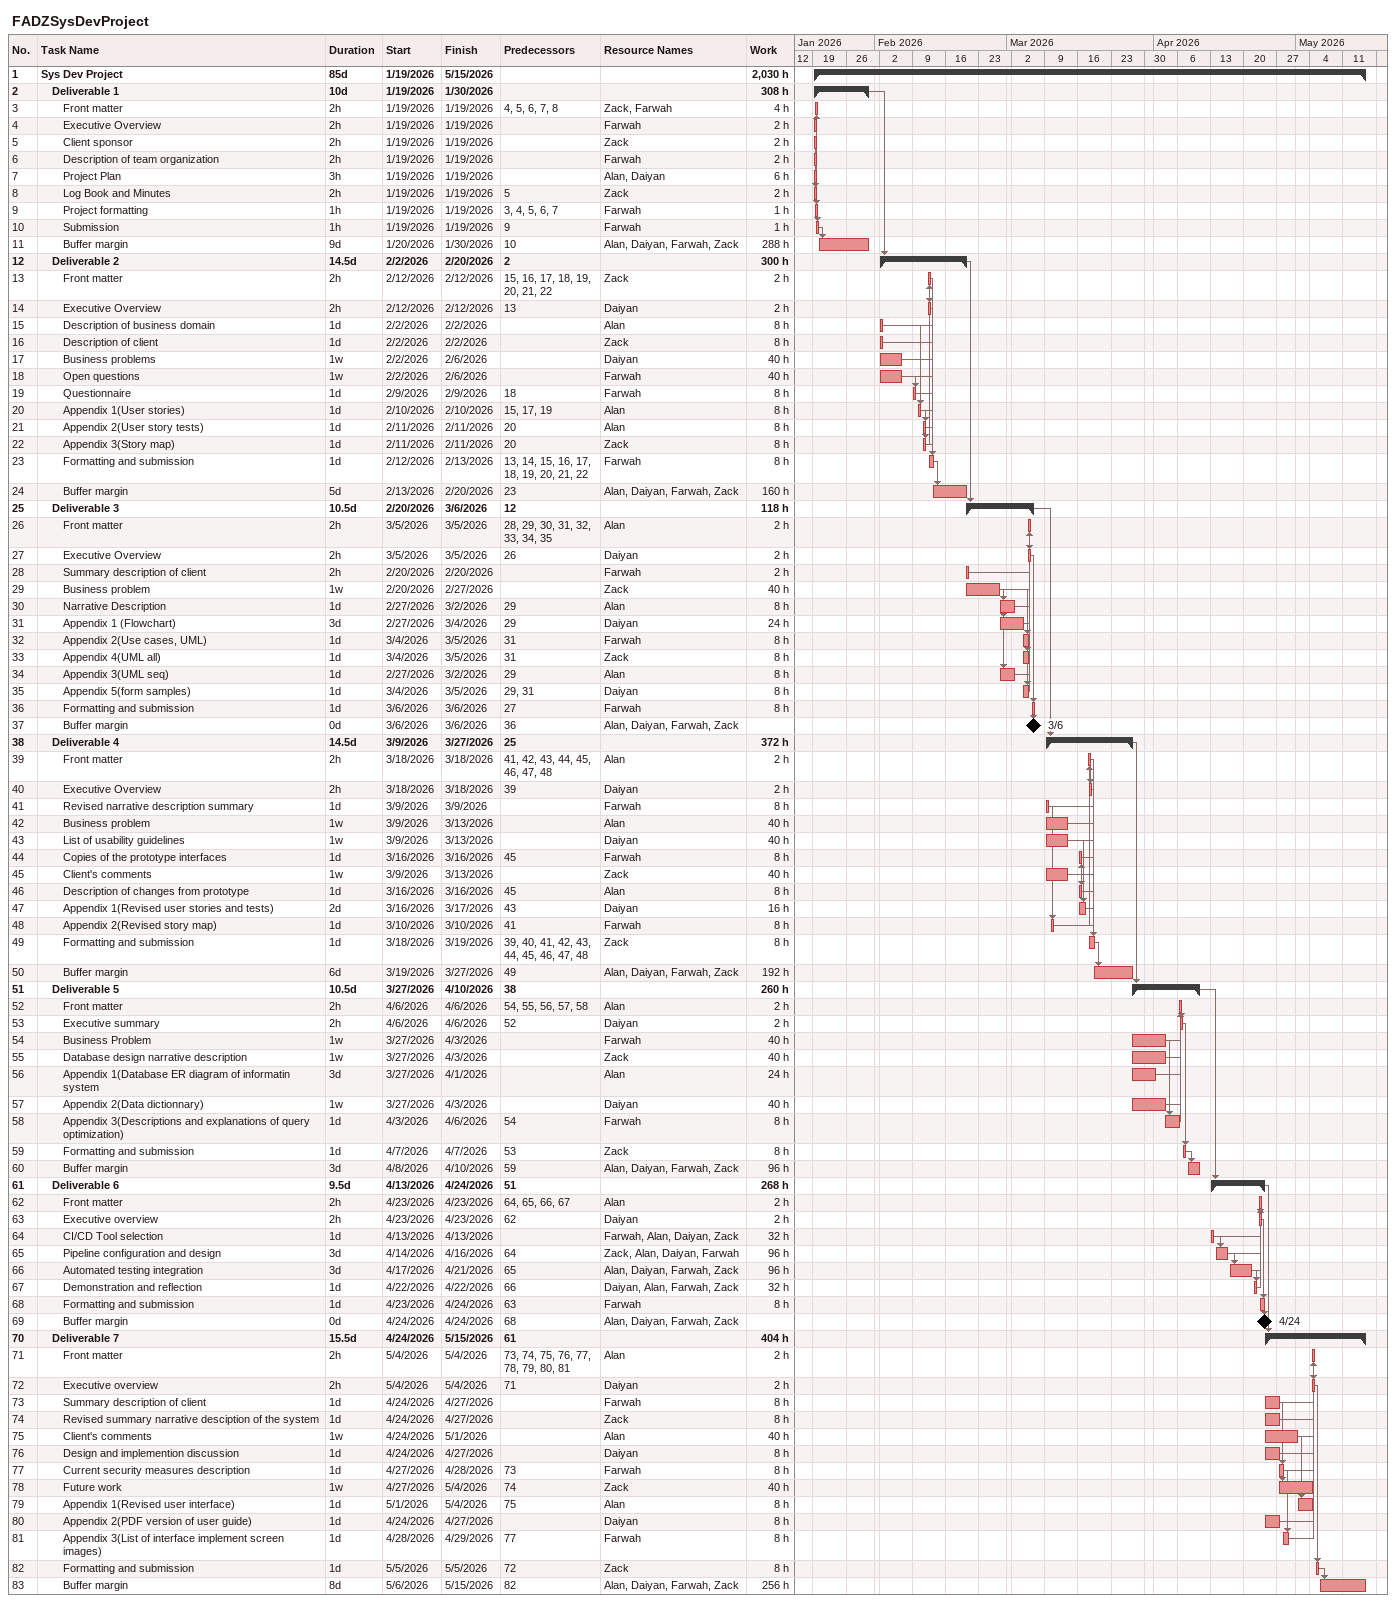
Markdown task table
FADZSysDevProject

| ID | Level | Task | Duration | Start | Finish | Predecessors | Resources | Work (h) |
|---|---|---|---|---|---|---|---|---|
| 1 | 1 | **Sys Dev Project** | 85d | 2026-01-19 | 2026-05-15 |  |  | 2030 |
| 2 | 2 | **Deliverable 1** | 10d | 2026-01-19 | 2026-01-30 |  |  | 308 |
| 3 | 3 | Front matter | 2h | 2026-01-19 | 2026-01-19 | 4, 5, 6, 7, 8 | Zack, Farwah | 4 |
| 4 | 3 | Executive Overview | 2h | 2026-01-19 | 2026-01-19 |  | Farwah | 2 |
| 5 | 3 | Client sponsor | 2h | 2026-01-19 | 2026-01-19 |  | Zack | 2 |
| 6 | 3 | Description of team organization | 2h | 2026-01-19 | 2026-01-19 |  | Farwah | 2 |
| 7 | 3 | Project Plan | 3h | 2026-01-19 | 2026-01-19 |  | Alan, Daiyan | 6 |
| 8 | 3 | Log Book and Minutes | 2h | 2026-01-19 | 2026-01-19 | 5 | Zack | 2 |
| 9 | 3 | Project formatting | 1h | 2026-01-19 | 2026-01-19 | 3, 4, 5, 6, 7 | Farwah | 1 |
| 10 | 3 | Submission | 1h | 2026-01-19 | 2026-01-19 | 9 | Farwah | 1 |
| 11 | 3 | Buffer margin | 9d | 2026-01-20 | 2026-01-30 | 10 | Alan, Daiyan, Farwah, Zack | 288 |
| 12 | 2 | **Deliverable 2** | 14.5d | 2026-02-02 | 2026-02-20 | 2 |  | 300 |
| 13 | 3 | Front matter | 2h | 2026-02-12 | 2026-02-12 | 15, 16, 17, 18, 19, 20, 21, 22 | Zack | 2 |
| 14 | 3 | Executive Overview | 2h | 2026-02-12 | 2026-02-12 | 13 | Daiyan | 2 |
| 15 | 3 | Description of business domain | 1d | 2026-02-02 | 2026-02-02 |  | Alan | 8 |
| 16 | 3 | Description of client | 1d | 2026-02-02 | 2026-02-02 |  | Zack | 8 |
| 17 | 3 | Business problems | 1w | 2026-02-02 | 2026-02-06 |  | Daiyan | 40 |
| 18 | 3 | Open questions | 1w | 2026-02-02 | 2026-02-06 |  | Farwah | 40 |
| 19 | 3 | Questionnaire | 1d | 2026-02-09 | 2026-02-09 | 18 | Farwah | 8 |
| 20 | 3 | Appendix 1(User stories) | 1d | 2026-02-10 | 2026-02-10 | 15, 17, 19 | Alan | 8 |
| 21 | 3 | Appendix 2(User story tests) | 1d | 2026-02-11 | 2026-02-11 | 20 | Alan | 8 |
| 22 | 3 | Appendix 3(Story map) | 1d | 2026-02-11 | 2026-02-11 | 20 | Zack | 8 |
| 23 | 3 | Formatting and submission | 1d | 2026-02-12 | 2026-02-13 | 13, 14, 15, 16, 17, 18, 19, 20, 21, 22 | Farwah | 8 |
| 24 | 3 | Buffer margin | 5d | 2026-02-13 | 2026-02-20 | 23 | Alan, Daiyan, Farwah, Zack | 160 |
| 25 | 2 | **Deliverable 3** | 10.5d | 2026-02-20 | 2026-03-06 | 12 |  | 118 |
| 26 | 3 | Front matter | 2h | 2026-03-05 | 2026-03-05 | 28, 29, 30, 31, 32, 33, 34, 35 | Alan | 2 |
| 27 | 3 | Executive Overview | 2h | 2026-03-05 | 2026-03-05 | 26 | Daiyan | 2 |
| 28 | 3 | Summary description of client | 2h | 2026-02-20 | 2026-02-20 |  | Farwah | 2 |
| 29 | 3 | Business problem | 1w | 2026-02-20 | 2026-02-27 |  | Zack | 40 |
| 30 | 3 | Narrative Description | 1d | 2026-02-27 | 2026-03-02 | 29 | Alan | 8 |
| 31 | 3 | Appendix 1 (Flowchart) | 3d | 2026-02-27 | 2026-03-04 | 29 | Daiyan | 24 |
| 32 | 3 | Appendix 2(Use cases, UML) | 1d | 2026-03-04 | 2026-03-05 | 31 | Farwah | 8 |
| 33 | 3 | Appendix 4(UML all) | 1d | 2026-03-04 | 2026-03-05 | 31 | Zack | 8 |
| 34 | 3 | Appendix 3(UML seq) | 1d | 2026-02-27 | 2026-03-02 | 29 | Alan | 8 |
| 35 | 3 | Appendix 5(form samples) | 1d | 2026-03-04 | 2026-03-05 | 29, 31 | Daiyan | 8 |
| 36 | 3 | Formatting and submission | 1d | 2026-03-06 | 2026-03-06 | 27 | Farwah | 8 |
| 37 | 3 | Buffer margin | 0d | 2026-03-06 | 2026-03-06 | 36 | Alan, Daiyan, Farwah, Zack |  |
| 38 | 2 | **Deliverable 4** | 14.5d | 2026-03-09 | 2026-03-27 | 25 |  | 372 |
| 39 | 3 | Front matter | 2h | 2026-03-18 | 2026-03-18 | 41, 42, 43, 44, 45, 46, 47, 48 | Alan | 2 |
| 40 | 3 | Executive Overview | 2h | 2026-03-18 | 2026-03-18 | 39 | Daiyan | 2 |
| 41 | 3 | Revised narrative description summary | 1d | 2026-03-09 | 2026-03-09 |  | Farwah | 8 |
| 42 | 3 | Business problem | 1w | 2026-03-09 | 2026-03-13 |  | Alan | 40 |
| 43 | 3 | List of usability guidelines | 1w | 2026-03-09 | 2026-03-13 |  | Daiyan | 40 |
| 44 | 3 | Copies of the prototype interfaces | 1d | 2026-03-16 | 2026-03-16 | 45 | Farwah | 8 |
| 45 | 3 | Client's comments | 1w | 2026-03-09 | 2026-03-13 |  | Zack | 40 |
| 46 | 3 | Description of changes from prototype | 1d | 2026-03-16 | 2026-03-16 | 45 | Alan | 8 |
| 47 | 3 | Appendix 1(Revised user stories and tests) | 2d | 2026-03-16 | 2026-03-17 | 43 | Daiyan | 16 |
| 48 | 3 | Appendix 2(Revised story map) | 1d | 2026-03-10 | 2026-03-10 | 41 | Farwah | 8 |
| 49 | 3 | Formatting and submission | 1d | 2026-03-18 | 2026-03-19 | 39, 40, 41, 42, 43, 44, 45, 46, 47, 48 | Zack | 8 |
| 50 | 3 | Buffer margin | 6d | 2026-03-19 | 2026-03-27 | 49 | Alan, Daiyan, Farwah, Zack | 192 |
| 51 | 2 | **Deliverable 5** | 10.5d | 2026-03-27 | 2026-04-10 | 38 |  | 260 |
| 52 | 3 | Front matter | 2h | 2026-04-06 | 2026-04-06 | 54, 55, 56, 57, 58 | Alan | 2 |
| 53 | 3 | Executive summary | 2h | 2026-04-06 | 2026-04-06 | 52 | Daiyan | 2 |
| 54 | 3 | Business Problem | 1w | 2026-03-27 | 2026-04-03 |  | Farwah | 40 |
| 55 | 3 | Database design narrative description | 1w | 2026-03-27 | 2026-04-03 |  | Zack | 40 |
| 56 | 3 | Appendix 1(Database ER diagram of informatin system | 3d | 2026-03-27 | 2026-04-01 |  | Alan | 24 |
| 57 | 3 | Appendix 2(Data dictionnary) | 1w | 2026-03-27 | 2026-04-03 |  | Daiyan | 40 |
| 58 | 3 | Appendix 3(Descriptions and explanations of query optimization) | 1d | 2026-04-03 | 2026-04-06 | 54 | Farwah | 8 |
| 59 | 3 | Formatting and submission | 1d | 2026-04-07 | 2026-04-07 | 53 | Zack | 8 |
| 60 | 3 | Buffer margin | 3d | 2026-04-08 | 2026-04-10 | 59 | Alan, Daiyan, Farwah, Zack | 96 |
| 61 | 2 | **Deliverable 6** | 9.5d | 2026-04-13 | 2026-04-24 | 51 |  | 268 |
| 62 | 3 | Front matter | 2h | 2026-04-23 | 2026-04-23 | 64, 65, 66, 67 | Alan | 2 |
| 63 | 3 | Executive overview | 2h | 2026-04-23 | 2026-04-23 | 62 | Daiyan | 2 |
| 64 | 3 | CI/CD Tool selection | 1d | 2026-04-13 | 2026-04-13 |  | Farwah, Alan, Daiyan, Zack | 32 |
| 65 | 3 | Pipeline configuration and design | 3d | 2026-04-14 | 2026-04-16 | 64 | Zack, Alan, Daiyan, Farwah | 96 |
| 66 | 3 | Automated testing integration | 3d | 2026-04-17 | 2026-04-21 | 65 | Alan, Daiyan, Farwah, Zack | 96 |
| 67 | 3 | Demonstration and reflection | 1d | 2026-04-22 | 2026-04-22 | 66 | Daiyan, Alan, Farwah, Zack | 32 |
| 68 | 3 | Formatting and submission | 1d | 2026-04-23 | 2026-04-24 | 63 | Farwah | 8 |
| 69 | 3 | Buffer margin | 0d | 2026-04-24 | 2026-04-24 | 68 | Alan, Daiyan, Farwah, Zack |  |
| 70 | 2 | **Deliverable 7** | 15.5d | 2026-04-24 | 2026-05-15 | 61 |  | 404 |
| 71 | 3 | Front matter | 2h | 2026-05-04 | 2026-05-04 | 73, 74, 75, 76, 77, 78, 79, 80, 81 | Alan | 2 |
| 72 | 3 | Executive overview | 2h | 2026-05-04 | 2026-05-04 | 71 | Daiyan | 2 |
| 73 | 3 | Summary description of client | 1d | 2026-04-24 | 2026-04-27 |  | Farwah | 8 |
| 74 | 3 | Revised summary narrative desciption of the system | 1d | 2026-04-24 | 2026-04-27 |  | Zack | 8 |
| 75 | 3 | Client's comments | 1w | 2026-04-24 | 2026-05-01 |  | Alan | 40 |
| 76 | 3 | Design and implemention discussion | 1d | 2026-04-24 | 2026-04-27 |  | Daiyan | 8 |
| 77 | 3 | Current security measures description | 1d | 2026-04-27 | 2026-04-28 | 73 | Farwah | 8 |
| 78 | 3 | Future work | 1w | 2026-04-27 | 2026-05-04 | 74 | Zack | 40 |
| 79 | 3 | Appendix 1(Revised user interface) | 1d | 2026-05-01 | 2026-05-04 | 75 | Alan | 8 |
| 80 | 3 | Appendix 2(PDF version of user guide) | 1d | 2026-04-24 | 2026-04-27 |  | Daiyan | 8 |
| 81 | 3 | Appendix 3(List of interface implement screen images) | 1d | 2026-04-28 | 2026-04-29 | 77 | Farwah | 8 |
| 82 | 3 | Formatting and submission | 1d | 2026-05-05 | 2026-05-05 | 72 | Zack | 8 |
| 83 | 3 | Buffer margin | 8d | 2026-05-06 | 2026-05-15 | 82 | Alan, Daiyan, Farwah, Zack | 256 |
